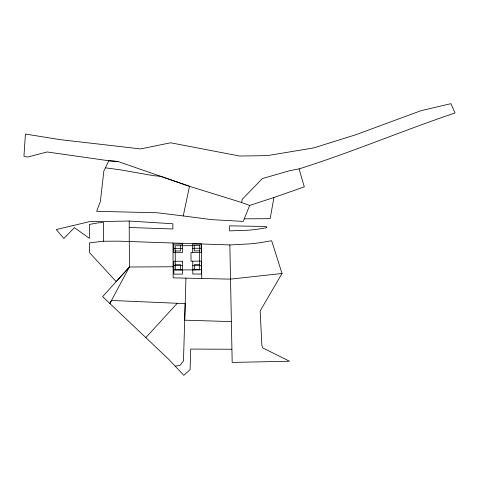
<?xml version="1.0" encoding="UTF-8"?>
<svg xmlns="http://www.w3.org/2000/svg" width="479" height="479" viewBox="0 0 479 479"><rect width="100%" height="100%" fill="white"/><g stroke="black" fill="none" stroke-linecap="round" stroke-linejoin="round"><path stroke-width="0.72" d="M185.96 278.137L184.69 320.188L231.321 321.589M273.904 197.516L249.655 205.431L241.614 202.497L242.248 199.3L262.36 178.559L289.274 170.805L299.076 168.889L304.303 186.858L273.904 197.516L270.162 218.663L244.266 218.837M117.978 161.483L108.769 160.746L103.841 171.075L100.404 201.384L96.644 211.311L157.573 212.79L183.241 215.939L189.498 186.319L117.972 161.471L108.769 160.752L47.122 151.963L27.596 157.064L23.95 156.34L25.423 134.048L59.965 139.623L140.628 148.915L170.608 142.79L239.614 156.028L267.258 155.633L313.715 147.909L356.047 134.665L421.113 110.655L450.961 103.668L455.05 112.96C402.689 130.599 351.79 152.304 299.076 168.889M249.655 205.431L243.242 221.4L211.922 219.669L183.241 215.939M173.093 266.761L129.408 267.001L109.853 303.476L111.481 300.453L185.193 303.626L183.475 360.974L179.966 365.405L175.194 366.16L168.859 359.448L102.626 296.639L129.408 267.001L129.204 221.047L89.345 221.675L56.288 229.543L63.845 238.53L74.407 227.657L89.429 238.356L89.345 224.429L98.345 222.819L103.512 222.525L103.62 241.242M282.017 273.473L260.175 310.919L261.863 345.473L262.953 348.011L289.508 361.226L232.183 362.435L229.854 244.943L249.667 243.889A197.797 197.797 0 0 0 261.744 242.458L271.641 240.721L282.017 273.473L230.423 279.137L173.153 277.844L172.967 243.015M129.408 267.001L116.193 281.622L89.537 252.631L89.465 242.907L102.949 241.242L118.714 241.159L229.854 244.943M145.879 337.551L177.248 303.285M201.773 278.491L201.228 243.961L192.642 244.003L192.69 252.589M173.775 248.397L182.361 248.356M192.666 248.296L201.252 248.254M175.242 250.99L180.535 250.966L180.505 245.721M199.563 250.858L194.27 250.888L194.246 245.649M175.314 264.731L180.607 264.701L180.637 269.94M199.641 264.6L194.348 264.63L194.372 269.869M173.865 265.57L182.457 265.528M192.756 265.468L201.348 265.426M173.889 269.863L182.475 269.821M192.78 269.761L201.366 269.719M231.902 349.245L190.702 349.071L190.085 369.65L183.816 375.332L175.194 366.16M129.234 227.489L172.889 228.986L172.859 223.765L129.204 221.047M105.386 167.83L119.708 169.716L153.573 175.673L160.752 176.344L189.498 186.319L241.614 202.497M201.228 243.961L201.276 252.547L190.989 252.601L191.037 261.187L201.324 261.133L201.39 274.012L192.803 274.06L192.738 261.175M266.773 227.669L261.953 228.519A185.451 185.451 0 0 1 248.469 230.201L229.621 230.884L229.537 225.831L266.282 226.501L266.773 227.669M182.337 244.062L173.751 244.104L173.799 252.69L182.385 252.649L182.337 244.062M199.539 245.619L175.212 245.751L175.344 269.97L199.665 269.839L199.539 245.619M182.433 261.235L173.847 261.277L173.913 274.156L182.499 274.114L182.433 261.235"/></g></svg>
